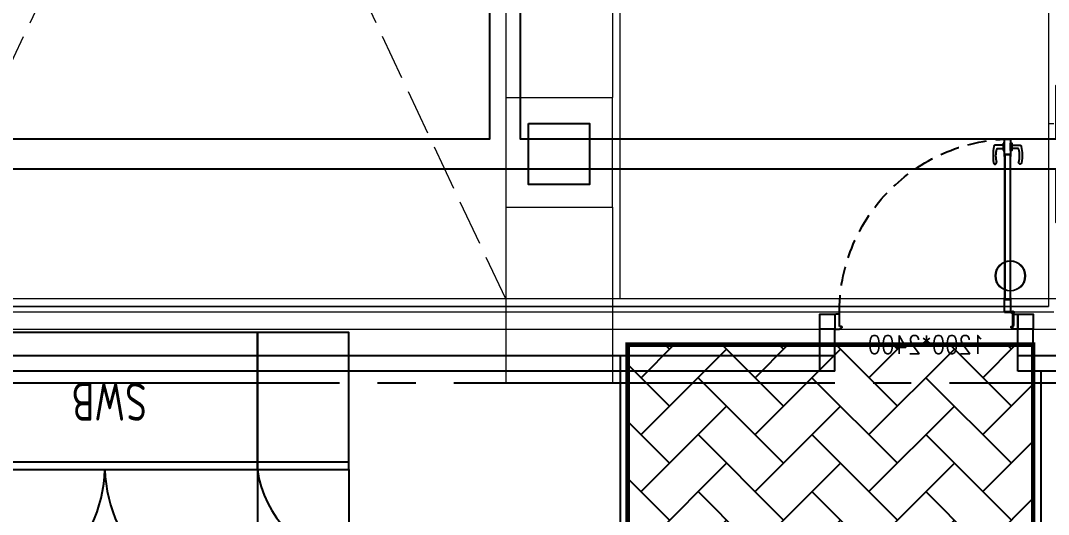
# Model space of a CAD drawing. Extents: x -18489 to 195597, y -1599 to 112111.
# Drawn here: x 11996 to 12670, y 8914 to 9237 of the extents above; entities that cross this region are included whole.
import ezdxf
from ezdxf.enums import TextEntityAlignment as Align

# ---------------------------------------------------------------- set-up
doc = ezdxf.new("R2010")
doc.units = 0
doc.header["$LTSCALE"] = 100
for name, pattern in [('188K-SM-03-F10-ARCH-PA-Y2257103$0$HIDDEN2', [0.1875, 0.125, -0.0625]), ('X-S-FAB-L10$0$COL-CEN-LIN', [3.25, 2.5, -0.25, 0.25, -0.25]), ('X-S-FAB-L10$0$HIDDEN', [0.4, 0.3, -0.1])]:
    doc.linetypes.add(name, pattern=pattern)
for name, color, linetype in [('188K-SM-03-F10-ARCH-PA-Y2257103$0$K-AREA', 53, 'Continuous'), ('188K-SM-03-F10-ARCH-PA-Y2257103$0$K-P1S-2.5-單抗', 53, 'Continuous'), ('188K-SM-03-F10-ARCH-PA-Y2257103$0$K-岩棉 2hr 7.5-單抗', 53, 'Continuous'), ('188K-SM-03-F10-ARCH-PA-Y2257103$0$K-岩棉 2hr 7.5-非抗', 53, 'Continuous'), ('188K-SM-03-F10-ARCH-PA-Y2257103$0$K-庫板天花-2.4', 53, 'Continuous'), ('188K-SM-03-F10-ARCH-PA-Y2257103$0$非YK-K-防火門', 53, 'Continuous'), ('188K-SM-03-F10-ELEC-EQ-Y2257103$0$E-PANEL', 255, 'Continuous'), ('X-S-FAB-L10$0$0-DIM-TXT', 8, 'Continuous'), ('X-S-FAB-L10$0$A-OBJE-2D', 8, 'X-S-FAB-L10$0$HIDDEN'), ('X-S-FAB-L10$0$A-OBJE-MEP', 8, 'Continuous'), ('X-S-FAB-L10$0$A-WALL-EX', 8, 'Continuous'), ('X-S-FAB-L10$0$BLOCK', 8, 'Continuous'), ('X-S-FAB-L10$0$CCL', 8, 'X-S-FAB-L10$0$COL-CEN-LIN'), ('X-S-FAB-L10$0$COL-S', 8, 'Continuous'), ('X-S-FAB-L10$0$S-BEAM-SHOW', 8, 'Continuous'), ('X-S-FAB-L10$0$S-FNDN', 8, 'Continuous'), ('X-S-FAB-L10$0$S-SLAB-SHOW', 8, 'Continuous'), ('X-S-FAB-L10$0$Steel Frame-188K', 8, 'Continuous')]:
    doc.layers.add(name, color=color, linetype=linetype)
doc.styles.add('188K-SM-03-F10-ARCH-PA-Y2257103$0$Standard', font='txt.shx', dxfattribs={"bigfont": 'chineset.shx'})
doc.styles.add('188K-SM-03-F10-ELEC-EQ-Y2257103$0$X-F-L25-E-PDP-EQ-200K$0$AA-TXT', font='isocp.shx', dxfattribs={"bigfont": 'chineset.shx'})
doc.styles.add('X-S-FAB-L10$0$CHINA', font='simplex.shx', dxfattribs={"width": 0.75, "bigfont": 'chineset.shx'})
doc.styles.add('X-S-FAB-L10$0$Standard', font='', dxfattribs={"width": 0.8})
doc.styles.add('X-S-FAB-L10$0$TG_NOTE_TEXT', font='simplex.shx', dxfattribs={"width": 0.75, "bigfont": 'chineset.shx'})
doc.styles.get('X-S-FAB-L10$0$Standard').set_extended_font_data('Microsoft JhengHei')

# ---------------------------------------------------------------- blocks, each defined once
blk = doc.blocks.new('X-S-FAB-L10$0$FAB2-L05')
at = {"layer": 'X-S-FAB-L10$0$CCL'}
blk.add_line((-26880, 9720), (1210, 9720), dxfattribs=at)
at = {"layer": 'X-S-FAB-L10$0$COL-S'}
blk.add_lwpolyline([(-13831, 9890), (-13791, 9890), (-13791, 9850), (-13831, 9850)], close=True, dxfattribs=at)
blk = doc.blocks.new('X-S-FAB-L10')
at = {"layer": 'X-S-FAB-L10$0$A-OBJE-2D', "lineweight": 0}
for p, q in [((11917, 9055), (12314, 9900)), ((12314, 9055), (11917, 9900))]:
    blk.add_line(p, q, dxfattribs=at)
at = {"layer": 'X-S-FAB-L10$0$A-OBJE-MEP', "lineweight": 0, "flags": 128}
blk.add_lwpolyline([(12654.5, 9070, 1), (12635.5, 9070, 1)], format="xyb", close=True, dxfattribs=at)
at = {"layer": 'X-S-FAB-L10$0$A-OBJE-MEP', "lineweight": 0}
blk.add_circle((12645, 9070), 10, dxfattribs=at)
at = {"layer": 'X-S-FAB-L10$0$A-WALL-EX', "lineweight": 0}
for p, q in [((7705, 9046.5), (12670, 9046.5)), ((12670, 9046.5), (12673.5, 9046.5))]:
    blk.add_line(p, q, dxfattribs=at)
at = {"layer": 'X-S-FAB-L10$0$A-WALL-EX', "lineweight": 0, "flags": 128}
for points in [[(12670, 9170), (12673.5, 9170)], [(12670, 9170), (12670, 9050)], [(12670, 9050), (7705, 9050)], [(7705, 9050), (12670, 9050)], [(7705, 9050), (12670, 9050)], [(7705, 9050), (12670, 9050)], [(7705, 9050), (12670, 9050)], [(7705, 9050), (12670, 9050)], [(7705, 9050), (12670, 9050)], [(7705, 9050), (12670, 9050)], [(7705, 9035), (12685, 9035)]]:
    blk.add_lwpolyline(points, dxfattribs=at)
at = {"layer": 'X-S-FAB-L10$0$COL-S'}
for p, q in [((12329, 9170), (12369, 9170)), ((12329, 9130), (12329, 9170)), ((12369, 9170), (12369, 9130)), ((12369, 9130), (12329, 9130))]:
    blk.add_line(p, q, dxfattribs=at)
at = {"layer": 'X-S-FAB-L10$0$S-BEAM-SHOW', "lineweight": 0, "flags": 128}
for points in [[(12314, 9878), (12314, 9187)], [(12384, 9878), (12384, 9187)], [(12314, 9187), (12384, 9187)], [(12314, 9187), (12314, 9115)], [(12384, 9115), (12384, 9187)], [(12314, 9115), (12384, 9115)], [(12314, 9115), (12314, 9000)], [(12384, 9115), (12384, 9000)], [(12384, 9000), (12314, 9000)]]:
    blk.add_lwpolyline(points, dxfattribs=at)
at = {"layer": 'X-S-FAB-L10$0$S-FNDN', "lineweight": 0, "flags": 128}
blk.add_lwpolyline([(11070, 4530), (11935, 4530), (11935, -55), (12665, -55), (12665, -270), (15175, -270), (15175, -55), (15905, -55), (15905, 4530), (16672.5, 4530), (16672.5, 5003), (15905, 5003), (15905, 9055), (11935, 9055), (11935, 5003), (11070, 5003)], close=True, dxfattribs=at)
at = {"layer": 'X-S-FAB-L10$0$S-SLAB-SHOW', "lineweight": 0, "flags": 128}
blk.add_lwpolyline([(12670, 9055), (12389, 9055), (12389, 9365), (12517, 9365), (12517, 9355), (12537, 9355), (12537, 9650), (12670, 9650)], close=True, dxfattribs=at)
at = {"layer": 'X-S-FAB-L10$0$Steel Frame-188K'}
blk.add_lwpolyline([(14507.247, 9140), (12765, 9140), (12765, 9105), (12675, 9105), (12675, 9140), (11900, 9140), (11900, 9130), (11860, 9130), (11860, 9140), (11060, 9140), (11060, 9130), (11020, 9130), (10220, 9132.409), (10220, 9130), (10180, 9130), (9380, 9133.226)], dxfattribs=at)
for points in [[(12303.561, 9325.815), (11890, 9325.815), (11890, 9170), (11900, 9170), (11900, 9160), (12303.561, 9160)], [(12710, 9325.815), (12323.561, 9325.815), (12323.561, 9160), (12675, 9160), (12675, 9195), (12710, 9195)]]:
    blk.add_lwpolyline(points, close=True, dxfattribs=at)
at = {"layer": 'X-S-FAB-L10$0$BLOCK'}
blk.add_blockref('X-S-FAB-L10$0$FAB2-L05', (26160, -720), dxfattribs=at)
at = {"style": 'X-S-FAB-L10$0$TG_NOTE_TEXT', "width": 0.5, "flags": 1}
for p in [(7463.301, 9020), (18268.251, 8649), (11197.77, 4800.167), (16485.801, 4800.167), (25420.27, 2635), (13360, 320.001, 0), (7463.301, -33.333)]:
    blk.add_attdef('WH', text='', height=20, dxfattribs=at).set_placement(p, align=Align.BOTTOM_LEFT)
at = {"width": 0.5}
for style, p in [('X-S-FAB-L10$0$TG_NOTE_TEXT', (7585, 9020)), ('X-S-FAB-L10$0$TG_NOTE_TEXT', (18389.95, 8649)), ('X-S-FAB-L10$0$TG_NOTE_TEXT', (11117.5, 4813.5)), ('X-S-FAB-L10$0$TG_NOTE_TEXT', (16607.5, 4813.5)), ('X-S-FAB-L10$0$TG_NOTE_TEXT', (25350, 2635)), ('X-S-FAB-L10$0$Standard', (13129.375, 325.001, 0)), ('X-S-FAB-L10$0$TG_NOTE_TEXT', (7585, -20))]:
    blk.add_attdef('DESC', text='', height=10, dxfattribs=dict(at, style=style)).set_placement(p, align=Align.BOTTOM_LEFT)
for tag, style, p in [('TYPE', 'X-S-FAB-L10$0$TG_NOTE_TEXT', (7619.286, 9020)), ('NO', 'X-S-FAB-L10$0$TG_NOTE_TEXT', (7650.095, 9020)), ('TYPE', 'X-S-FAB-L10$0$TG_NOTE_TEXT', (18424.236, 8649)), ('NO', 'X-S-FAB-L10$0$TG_NOTE_TEXT', (18455.045, 8649)), ('NO', 'X-S-FAB-L10$0$TG_NOTE_TEXT', (11088.595, 4813.5)), ('TYPE', 'X-S-FAB-L10$0$TG_NOTE_TEXT', (11151.786, 4813.5)), ('TYPE', 'X-S-FAB-L10$0$TG_NOTE_TEXT', (16641.786, 4813.5)), ('NO', 'X-S-FAB-L10$0$TG_NOTE_TEXT', (16672.595, 4813.5)), ('NO', 'X-S-FAB-L10$0$TG_NOTE_TEXT', (25313, 2635)), ('TYPE', 'X-S-FAB-L10$0$TG_NOTE_TEXT', (25350, 2635)), ('NO', 'X-S-FAB-L10$0$Standard', (13100, 320.001, 0)), ('TYPE', 'X-S-FAB-L10$0$Standard', (13129.375, 320.001, 0)), ('TYPE', 'X-S-FAB-L10$0$TG_NOTE_TEXT', (7619.286, -20)), ('NO', 'X-S-FAB-L10$0$TG_NOTE_TEXT', (7650.095, -20))]:
    blk.add_attdef(tag, text='', height=10, dxfattribs=dict(at, style=style)).set_placement(p, align=Align.BOTTOM_RIGHT)
for rotation, style, p in [(180, 'X-S-FAB-L10$0$Standard', (317.625, 7480)), (180, 'X-S-FAB-L10$0$Standard', (1217.625, 7480)), (90, 'X-S-FAB-L10$0$TG_NOTE_TEXT', (24310, 3647.5)), (270, 'X-S-FAB-L10$0$TG_NOTE_TEXT', (17080, 1605))]:
    blk.add_attdef('DESC', text='', height=10, rotation=rotation, dxfattribs=dict(at, style=style)).set_placement(p, align=Align.BOTTOM_LEFT)
for tag, rotation, style, p in [('TYPE', 180, 'X-S-FAB-L10$0$Standard', (317.625, 7480)), ('NO', 180, 'X-S-FAB-L10$0$Standard', (347, 7480)), ('TYPE', 180, 'X-S-FAB-L10$0$Standard', (1217.625, 7480)), ('NO', 180, 'X-S-FAB-L10$0$Standard', (1247, 7480)), ('TYPE', 90, 'X-S-FAB-L10$0$TG_NOTE_TEXT', (24310, 3647.5)), ('NO', 90, 'X-S-FAB-L10$0$TG_NOTE_TEXT', (24310, 3610.5)), ('TYPE', 270, 'X-S-FAB-L10$0$TG_NOTE_TEXT', (17080, 1605)), ('NO', 270, 'X-S-FAB-L10$0$TG_NOTE_TEXT', (17080, 1573))]:
    blk.add_attdef(tag, text='', height=10, rotation=rotation, dxfattribs=dict(at, style=style)).set_placement(p, align=Align.BOTTOM_RIGHT)
at = {"style": 'X-S-FAB-L10$0$TG_NOTE_TEXT', "width": 0.5, "flags": 1}
for rotation, p in [(180, (43, 7480)), (180, (943, 7480)), (90, (24310, 3717.77)), (270, (17080, 1711.699))]:
    blk.add_attdef('WH', text='', height=20, rotation=rotation, dxfattribs=at).set_placement(p, align=Align.BOTTOM_LEFT)
at = {"layer": 'X-S-FAB-L10$0$0-DIM-TXT', "style": 'X-S-FAB-L10$0$CHINA', "width": 0.75}
for p in [(667.414, 7855.1, -2689.4), (22627.353, 6728.814), (25644.722, 6728.814), (24778.787, 5569.051), (1118.252, 4980), (417.801, 4594.623), (23874.84, 4355), (22927.43, 4330.122), (23749.869, 3901.367), (417.801, 3765.236), (1118.252, 3730), (417.801, 3115.79), (536.882, 2227.832), (16908.994, 1782.652), (888.445, 880.466), (16977.43, 750), (18878.841, 750), (25641.221, 553.233), (21364.03, 526.894)]:
    blk.add_attdef('HIG', text='', height=80, dxfattribs=at).set_placement(p, align=Align.MIDDLE_LEFT)
blk = doc.blocks.new('188K-SM-03-F10-ELEC-EQ-Y2257103$0$E-SWB')
at = {"color": 140}
for p, q in [((60, 90), (60, 180)), ((260, 90), (260, 180)), ((0, 90), (0, 150)), ((60, 85), (0, 85)), ((260, 85), (60, 85))]:
    blk.add_line(p, q, dxfattribs=at)
for points in [[(60, 90), (0, 90), (0, 0), (60, 0)], [(260, 90), (60, 90), (60, 0), (260, 0)]]:
    blk.add_lwpolyline(points, close=True, dxfattribs=at)
for centre, radius, start, end in [((66.67, 86.85), 93.39, 1.93207, 94.0935), ((253.33, 86.85), 93.39, 85.9065, 178.06793), ((-9.61, 80.39), 70.27, 7.8575, 82.1425)]:
    blk.add_arc(centre, radius, start, end, dxfattribs=at)
at = {"color": 140, "style": '188K-SM-03-F10-ELEC-EQ-Y2257103$0$X-F-L25-E-PDP-EQ-200K$0$AA-TXT', "width": 0.8}
blk.add_text('SWB', height=25, dxfattribs=at).set_placement((157.41, 45.44), align=Align.MIDDLE_CENTER)
blk = doc.blocks.new('188K-SM-03-F10-ELEC-EQ-Y2257103')
at = {"layer": '188K-SM-03-F10-ELEC-EQ-Y2257103$0$E-PANEL', "rotation": 180}
blk.add_blockref('188K-SM-03-F10-ELEC-EQ-Y2257103$0$E-SWB', (12211.14, 9033), dxfattribs=at)
blk = doc.blocks.new('188K-SM-03-F10-ARCH-PA-Y2257103$0$F14P8-SM-03-FB1-ARCH-PA(B)-Y2210902$0$18P2-XFDP40$0$GAD2205')
blk.add_lwpolyline([(0, 0.9), (-0.3, 1.2), (-18.1, 1.2, -0.414214), (-18.4, 1.5), (-18.4, 3.1, -0.414214), (-18.1, 3.4), (-13.7, 3.4, 0.414214), (-13.4, 3.7), (-13.4, 4.1, 0.414214), (-13.7, 4.4), (-18.1, 4.4, -0.414214), (-18.4, 4.7), (-18.4, 11.8, -0.414214), (-18.2, 12), (-18.2, 12, 0.414214), (-18, 12.2), (-18, 13.7, 0.72636), (-18.5, 13.9), (-19.3, 12.8, 0.158507), (-19.4, 12.6), (-19.4, 0.3, 0.414214), (-19.1, 0), (19.1, 0, 0.414214), (19.4, 0.3), (19.4, 12.6, 0.158507), (19.3, 12.8), (18.5, 13.9, 0.72636), (18, 13.7), (18, 12.2, 0.414214), (18.2, 12, -0.414214), (18.4, 11.8), (18.4, 4.7, -0.414214), (18.1, 4.4), (13.7, 4.4, 0.414214), (13.4, 4.1), (13.4, 3.7, 0.414214), (13.7, 3.4), (18.1, 3.4, -0.414214), (18.4, 3.1), (18.4, 1.5, -0.414214), (18.1, 1.2), (0.3, 1.2)], format="xyb", close=True)
blk = doc.blocks.new('188K-SM-03-F10-ARCH-PA-Y2257103$0$(FS1-4)1hr單開防火門-1200x2400')
for p, q in [((8.79, 117.09, 0), (9.59, 117.09, 0)), ((8.79, 112.19, 0), (8.79, 117.09, 0)), ((9.59, 117.09, 0), (9.59, 112.19, 0)), ((9.59, 115.74, 0), (13.59, 115.74, 0)), ((13.59, 115.74, 0), (14.97, 115.68, 0)), ((9.59, 112.19, 0), (8.79, 112.19, 0)), ((13.54, 113.54, 0), (9.59, 113.54, 0)), ((0, 4.5), (0, -4.5)), ((2.85, 5), (0.5, 5)), ((3, -3.2), (3, 4.85)), ((117, -3.2), (117, 4.85)), ((117.15, 5), (119.5, 5)), ((120, 4.5), (120, -4.5)), ((0.5, -5), (2.8, -5)), ((2.8, -5), (4.38, -3.96)), ((3.78, -3.2), (3, -3.2)), ((3.62, -3.49), (3.62, -3.3)), ((3.62, -3.3), (3.78, -3.3)), ((4.38, -3.49), (3.62, -3.49)), ((4.45, -3.2), (4.22, -3.2)), ((4.22, -3.3), (4.38, -3.3)), ((4.38, -3.3), (4.38, -3.49)), ((4.5, -3.73), (4.5, -3.25)), ((115.5, -3.73), (115.5, -3.25)), ((115.55, -3.2), (115.78, -3.2)), ((115.62, -3.3), (115.62, -3.49)), ((115.78, -3.3), (115.62, -3.3)), ((115.62, -3.49), (116.38, -3.49)), ((117.2, -5), (115.62, -3.96)), ((116.22, -3.2), (117, -3.2)), ((116.38, -3.3), (116.22, -3.3)), ((116.38, -3.49), (116.38, -3.3)), ((119.5, -5), (117.2, -5))]:
    blk.add_line(p, q)
at = {"elevation": 0}
blk.add_lwpolyline([(3.99, 115.74), (-0.01, 115.74), (-1.4, 115.68, 0.327495), (-2.19, 114.99, 0.089847), (-2.41, 104.26, 1.144881), (-0.48, 104.7, -0.137079), (-0.49, 113.02, -0.349357), (0.03, 113.54), (3.99, 113.54)], format="xyb", dxfattribs=at)
for points in [[(4.79, 112.19), (4.79, 117.09), (3.99, 117.09), (3.99, 112.19)], [(-10, -5), (0, -5), (0, 5), (-10, 5)], [(120, -5), (130, -5), (130, 5), (120, 5)]]:
    blk.add_lwpolyline(points, close=True)
at = {"ltscale": 5}
for points in [[(8.79, 109.59), (8.79, 119.69), (4.79, 119.69), (4.79, 109.59)], [(5.05, 109.25), (5.05, 14.78), (4.99, 14.78), (4.99, 109.25)], [(8.59, 14.78), (8.53, 14.78), (8.53, 109.25), (8.59, 109.25)], [(8.79, 6.09), (8.79, 14.44), (4.79, 14.44), (4.79, 6.09)]]:
    blk.add_lwpolyline(points, close=True, dxfattribs=at)
blk.add_lwpolyline([(4.85, 109.66), (4.85, 108.43, 0.158507), (4.85, 108.41), (4.93, 108.3, 0.72636), (4.99, 108.32), (4.99, 108.47, 0.414214), (4.97, 108.49, -0.414214), (4.95, 108.51), (4.95, 109.22, -0.414214), (4.98, 109.25), (5.42, 109.25, 0.414214), (5.45, 109.28), (5.45, 109.32, 0.414214), (5.42, 109.35), (4.98, 109.35, -0.414214), (4.95, 109.38), (4.95, 109.54, -0.414214), (4.98, 109.57), (6.76, 109.57), (6.79, 109.6), (6.82, 109.57), (8.6, 109.57, -0.414214), (8.63, 109.54), (8.63, 109.38, -0.414214), (8.6, 109.35), (8.16, 109.35, 0.414214), (8.13, 109.32), (8.13, 109.28, 0.414214), (8.16, 109.25), (8.6, 109.25, -0.414214), (8.63, 109.22), (8.63, 108.51, -0.414214), (8.61, 108.49), (8.61, 108.49, 0.414214), (8.59, 108.47), (8.59, 108.32, 0.72636), (8.64, 108.3), (8.72, 108.41, 0.158507), (8.73, 108.43), (8.73, 109.66, 0.414214), (8.7, 109.69), (4.88, 109.69, 0.414214)], format="xyb", close=True, dxfattribs=at)
at = {"ltscale": 500}
for points in [[(3.25, -2.4), (3.25, 5.6), (3, 5.6), (3, -2.4)], [(8.49, 6.59), (3.99, 6.59), (3.99, 6.34), (8.49, 6.34)]]:
    blk.add_lwpolyline(points, close=True, dxfattribs=at)
at = {"linetype": '188K-SM-03-F10-ARCH-PA-Y2257103$0$HIDDEN2'}
blk.add_arc((3.45, 6.14), 113.68, 359.4256, 87.30941, dxfattribs=at)
at = {"extrusion": (0, 0, -1)}
for centre, major_axis, start_param, end_param in [((14.9, 114.8, 0), (-0.624, 0.624), 0.866962, 2.13291), ((-13.75, 109.01, 0), (21.29, 21.29), 0.585307, 0.943734), ((13.47, 112.95, 0), (-0.417, 0.417), 0.901482, 2.245889), ((-0.83, 108.87, 0), (10.93, 10.93), 0.51383, 1.058752), ((14.99, 104.35, 0), (0.707, 0.707), 0.872811, 4.284184)]:
    blk.add_ellipse(centre, major_axis=major_axis, ratio=1, start_param=start_param, end_param=end_param, dxfattribs=at)
at = {"ltscale": 500, "extrusion": (0, 0, -1)}
blk.add_ellipse((3.45, 6.14), major_axis=(-0.495, 0.495), ratio=1, start_param=5.497787, end_param=11.780972, dxfattribs=at)
for centre, major_axis, start_param, end_param in [((0.5, 4.5), (0.354, -0.354), 2.356194, 3.926991), ((2.85, 4.85), (0.106, -0.106), 7.068583, 8.63938), ((117.15, 4.85), (-0.106, -0.106), -2.356194, -0.785398), ((119.5, 4.5), (-0.354, -0.354), 2.356194, 3.926991), ((0.5, -4.5), (-0.354, -0.354), 5.497787, 7.068583), ((3.78, -3.25), (-0.0354, -0.0354), 0.785398, 3.926991), ((4.22, -3.25), (-0.0354, -0.0354), 3.926991, 7.068583), ((4.2, -3.73), (0.212, -0.212), 6.162283, 7.068583), ((4.45, -3.25), (0.0354, -0.0354), 7.068583, 8.63938), ((115.55, -3.25), (-0.0354, -0.0354), -2.356194, -0.785398), ((115.8, -3.73), (-0.212, -0.212), -0.785398, 0.120903), ((115.78, -3.25), (0.0354, -0.0354), -0.785398, 2.356194), ((116.22, -3.25), (0.0354, -0.0354), 2.356194, 5.497787), ((119.5, -4.5), (0.354, -0.354), -0.785398, 0.785398)]:
    blk.add_ellipse(centre, major_axis=major_axis, ratio=1, start_param=start_param, end_param=end_param)
at = {"ltscale": 5, "xscale": 0.1000000000058208, "yscale": 0.1000000000058208, "zscale": 0.1000000000058208}
blk.add_blockref('188K-SM-03-F10-ARCH-PA-Y2257103$0$F14P8-SM-03-FB1-ARCH-PA(B)-Y2210902$0$18P2-XFDP40$0$GAD2205', (6.79, 14.34), dxfattribs=at)
at = {"color": 8, "style": '188K-SM-03-F10-ARCH-PA-Y2257103$0$Standard', "width": 0.85}
blk.add_text('1200*2400', height=12, dxfattribs=at).set_placement((60, -15, 0), align=Align.MIDDLE_CENTER)
blk = doc.blocks.new('188K-SM-03-F10-ARCH-PA-Y2257103')
at = {"layer": '188K-SM-03-F10-ARCH-PA-Y2257103$0$K-庫板天花-2.4'}
h = blk.add_hatch(dxfattribs=at)
h.set_pattern_fill('AR-HBONE', color=256, scale=0.26)
h.paths.add_polyline_path([(12394, 9025), (12660, 9025), (12660, 8634.99), (12394, 8634.99)])
at = {"layer": '188K-SM-03-F10-ARCH-PA-Y2257103$0$K-AREA', "const_width": 3, "elevation": 0}
blk.add_lwpolyline([(12394, 9025), (12660, 9025), (12660, 8634.99), (12394, 8634.99)], close=True, dxfattribs=at)
at = {"layer": '188K-SM-03-F10-ARCH-PA-Y2257103$0$K-P1S-2.5-單抗'}
for p, q in [((12389, 9007.5, 0), (12389, 8634.99, 0)), ((12394, 9007.5, 0), (12394, 8634.99, 0)), ((12660, 9007.5, 0), (12660, 8634.99, 0)), ((12665, 9007.5, 0), (12665, 8634.99, 0))]:
    blk.add_line(p, q, dxfattribs=at)
at = {"layer": '188K-SM-03-F10-ARCH-PA-Y2257103$0$K-岩棉 2hr 7.5-單抗'}
for p, q in [((12520, 9007.5, 0), (12520, 9035)), ((12530, 9007.5, 0), (12530, 9035)), ((12650, 9007.5, 0), (12650, 9035)), ((12660, 9007.5, 0), (12660, 9035, 0)), ((12530, 9017.5, 0), (12389, 9017.5, 0)), ((12389, 9017.5, 0), (12389, 9007.5, 0)), ((12685, 9017.5, 0), (12650, 9017.5, 0)), ((12530, 9007.5, 0), (12389, 9007.5, 0)), ((12685, 9007.5, 0), (12650, 9007.5, 0))]:
    blk.add_line(p, q, dxfattribs=at)
at = {"layer": '188K-SM-03-F10-ARCH-PA-Y2257103$0$K-岩棉 2hr 7.5-非抗'}
for p, q in [((12389, 9017.5, 0), (11915, 9017.5, 0)), ((12389, 9007.5, 0), (11915, 9007.5, 0))]:
    blk.add_line(p, q, dxfattribs=at)
at = {"layer": '188K-SM-03-F10-ARCH-PA-Y2257103$0$K-庫板天花-2.4', "elevation": 0}
blk.add_lwpolyline([(12394, 9025), (12660, 9025), (12660, 8634.99), (12394, 8634.99)], close=True, dxfattribs=at)
at = {"layer": '188K-SM-03-F10-ARCH-PA-Y2257103$0$非YK-K-防火門', "xscale": -1}
blk.add_blockref('188K-SM-03-F10-ARCH-PA-Y2257103$0$(FS1-4)1hr單開防火門-1200x2400', (12650, 9040), dxfattribs=at)

msp = doc.modelspace()

# ---------------------------------------------------------------- block references
for name in ['188K-SM-03-F10-ELEC-EQ-Y2257103', 'X-S-FAB-L10', '188K-SM-03-F10-ARCH-PA-Y2257103']:
    msp.add_blockref(name, (0, 0))

doc.saveas('drawing.dxf')
